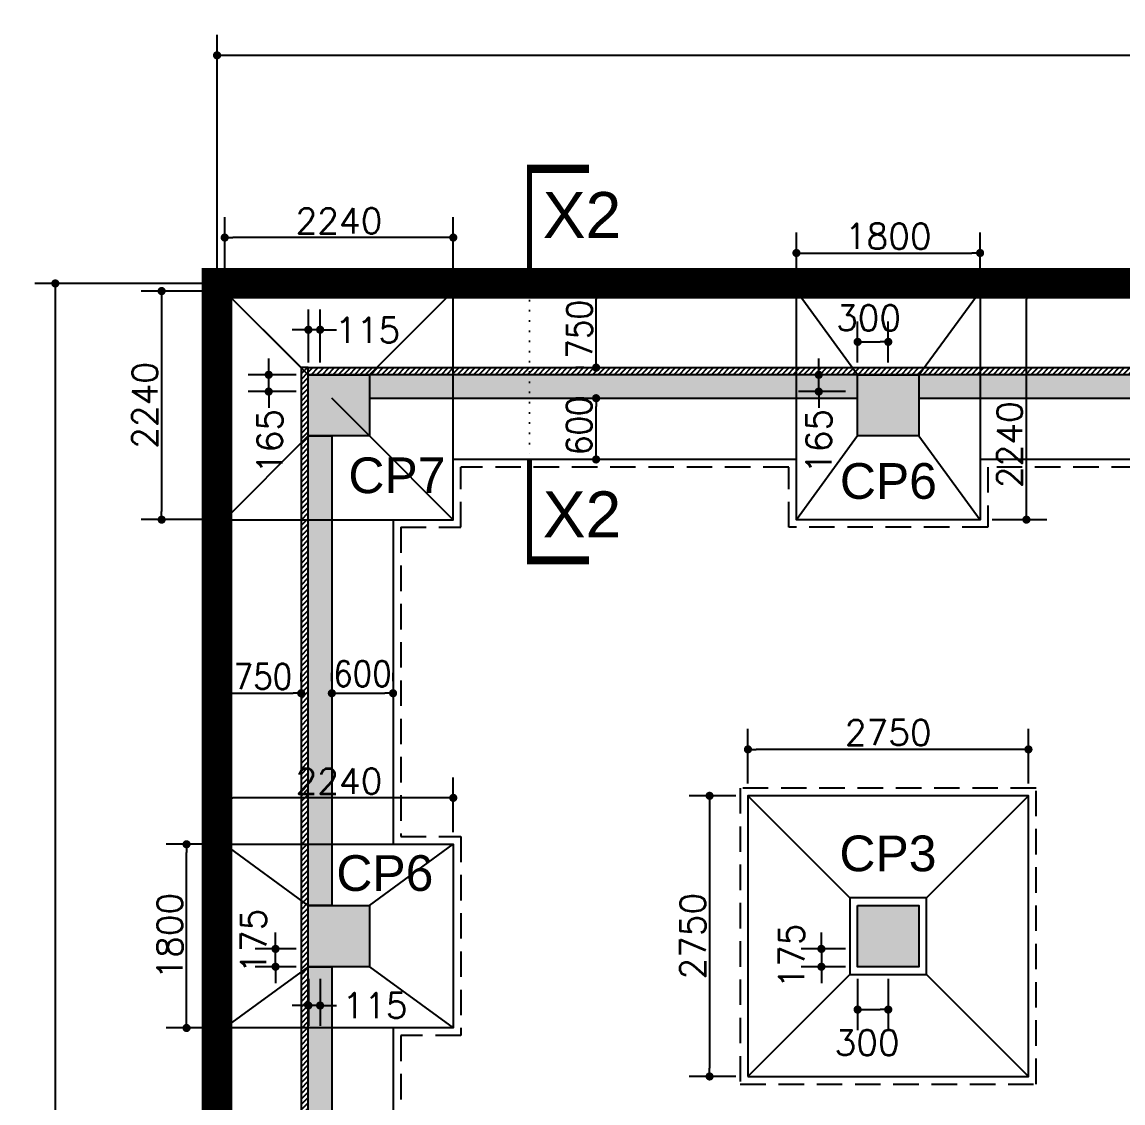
# Model space of a CAD drawing. Extents: x -200722 to 834823, y -494970 to 88783.
# Drawn here: x 452910 to 463699, y 44069 to 54661 of the extents above; entities that cross this region are included whole.
import ezdxf
from ezdxf.enums import TextEntityAlignment as Align

# ---------------------------------------------------------------- set-up
doc = ezdxf.new("R2010")
doc.units = 0
doc.header["$LTSCALE"] = 100
doc.header["$MEASUREMENT"] = 0
doc.header["$PDMODE"] = 34
doc.linetypes.add('DOT', pattern=[0.25, 0, -0.25])
doc.linetypes.add('HIDDEN', pattern=[0.375, 0.25, -0.125])
doc.layers.get('0').update_dxf_attribs({"linetype": 'CONTINUOUS'})
doc.layers.get('DEFPOINTS').update_dxf_attribs({"linetype": 'CONTINUOUS'})
for name, color, linetype in [('BEAM', 4, 'CONTINUOUS'), ('COL', 150, 'CONTINUOUS'), ('DIM', 3, 'CONTINUOUS'), ('F_EXEC', 3, 'HIDDEN'), ('F_FTG1', 11, 'CONTINUOUS'), ('RCCWALL', 6, 'CONTINUOUS'), ('TEXT', 2, 'CONTINUOUS')]:
    doc.layers.add(name, color=color, linetype=linetype)
doc.layers.add('HATCH', color=252, linetype='CONTINUOUS', lineweight=30)
doc.styles.add('AR', font='arial.ttf')
doc.styles.add('ROMANS', font='romans.shx')
doc.styles.get("Standard").update_dxf_attribs({"font": 'simplex.shx'})
doc.styles.add('TIMES-N', font='arial.ttf')
doc.dimstyles.new('STANDARD$0', dxfattribs={"dimtxt": 2.5, "dimasz": 2.5, "dimexe": 2, "dimexo": 0.7, "dimgap": 0.9, "dimtad": 1, "dimdec": 0, "dimdsep": 46, "dimtxsty": 'ROMANS', "dimcen": 0.09, "dimclrd": 4, "dimclre": 4, "dimclrt": 3, "dimadec": 0, "dimazin": 0, "dimtfac": 1, "dimtdec": 0, "dimtmove": 0, "dimatfit": 3, "dimfxl": 1, "dimtolj": 1, "dimtzin": 0, "dimarcsym": 0})
pattern_1 = [(45, (191292.92, 0), (-26.5165043, 26.5165043), [])]

# ---------------------------------------------------------------- blocks, each defined once
blk = doc.blocks.new('DOT')
at = {"color": 0, "linetype": 'ByBlock'}
blk.add_line((-0.5, 0), (-1, 0), dxfattribs=at)
at = {"color": 0, "linetype": 'ByBlock', "const_width": 0.5}
blk.add_lwpolyline([(-0.25, 0, 1), (0.25, 0, 1)], format="xyb", close=True, dxfattribs=at)
blk = doc.blocks.new('*D2740')
at = {"layer": 'BEAM', "color": 0, "lineweight": -2, "transparency": 16777216}
for p, q in [((454896, 48204), (454896, 48284)), ((455646, 48204), (455646, 48284)), ((454976, 48084), (455566, 48084))]:
    blk.add_line(p, q, dxfattribs=at)
at = {"layer": 'DEFPOINTS', "color": 0, "lineweight": -3, "ltscale": 0.4, "transparency": 16777216}
for p in [(454896, 48084), (455646, 48084), (455646, 48084)]:
    blk.add_point(p, dxfattribs=at)
at = {"layer": 'BEAM', "color": 0, "lineweight": -2, "ltscale": 0.4, "transparency": 16777216, "xscale": 80, "yscale": 80, "zscale": 80, "rotation": 180}
blk.add_blockref('DOT', (454896, 48084), dxfattribs=at)
at = {"layer": 'BEAM', "color": 0, "lineweight": -2, "ltscale": 0.4, "transparency": 16777216, "xscale": 80, "yscale": 80, "zscale": 80}
blk.add_blockref('DOT', (455646, 48084), dxfattribs=at)
at = {"layer": 'BEAM', "color": 0, "ltscale": 0.4, "transparency": 16777216, "insert": (455271, 48248), "char_height": 248, "attachment_point": 5}
blk.add_mtext('\\A1;{\\W0.9;750}', dxfattribs=at)
blk = doc.blocks.new('_DOT')
at = {"color": 0, "linetype": 'ByBlock'}
blk.add_line((-0.5, 0), (-1, 0), dxfattribs=at)
at = {"color": 0, "linetype": 'ByBlock', "const_width": 0.5}
blk.add_lwpolyline([(-0.25, 0, 1), (0.25, 0, 1)], format="xyb", close=True, dxfattribs=at)
blk = doc.blocks.new('*D2741')
at = {"layer": 'BEAM', "color": 0, "lineweight": -2, "transparency": 16777216}
for p, q in [((455946, 48204), (455946, 48284)), ((456546, 48204), (456546, 48284)), ((456026, 48084), (456466, 48084))]:
    blk.add_line(p, q, dxfattribs=at)
at = {"layer": 'DEFPOINTS', "color": 0, "lineweight": -3, "ltscale": 0.4, "transparency": 16777216}
for p in [(455946, 48084), (456546, 48084), (456546, 48084)]:
    blk.add_point(p, dxfattribs=at)
at = {"layer": 'BEAM', "color": 0, "lineweight": -2, "ltscale": 0.4, "transparency": 16777216, "xscale": 80, "yscale": 80, "zscale": 80, "rotation": 180}
blk.add_blockref('DOT', (455946, 48084), dxfattribs=at)
at = {"layer": 'BEAM', "color": 0, "lineweight": -2, "ltscale": 0.4, "transparency": 16777216, "xscale": 80, "yscale": 80, "zscale": 80}
blk.add_blockref('DOT', (456546, 48084), dxfattribs=at)
at = {"layer": 'BEAM', "color": 0, "ltscale": 0.4, "transparency": 16777216, "insert": (456246, 48275), "char_height": 248, "attachment_point": 5}
blk.add_mtext('\\A1;{\\W0.9;600}', dxfattribs=at)
blk = doc.blocks.new('*D2748')
at = {"layer": 'BEAM', "color": 0, "lineweight": -2, "transparency": 16777216}
for p, q in [((458416, 50975), (458336, 50975)), ((458536, 50455), (458536, 50895)), ((458416, 50375), (458336, 50375))]:
    blk.add_line(p, q, dxfattribs=at)
at = {"layer": 'DEFPOINTS', "color": 0, "lineweight": -3, "ltscale": 0.4, "transparency": 16777216}
for p in [(458536, 50975), (458536, 50975), (458536, 50375)]:
    blk.add_point(p, dxfattribs=at)
at = {"layer": 'BEAM', "color": 0, "lineweight": -2, "ltscale": 0.4, "transparency": 16777216, "xscale": 80, "yscale": 80, "zscale": 80}
for p, rotation in [((458536, 50975), 90), ((458536, 50375), 270)]:
    blk.add_blockref('DOT', p, dxfattribs=dict(at, rotation=rotation))
at = {"layer": 'BEAM', "color": 0, "ltscale": 0.4, "transparency": 16777216, "insert": (458369, 50705), "char_height": 248, "attachment_point": 5, "rotation": 90}
blk.add_mtext('\\A1;{\\W0.9;600}', dxfattribs=at)
blk = doc.blocks.new('*D2749')
at = {"layer": 'BEAM', "color": 0, "lineweight": -2, "transparency": 16777216}
for p, q in [((458416, 52025), (458336, 52025)), ((458536, 51355), (458536, 51945)), ((458416, 51275), (458336, 51275))]:
    blk.add_line(p, q, dxfattribs=at)
at = {"layer": 'DEFPOINTS', "color": 0, "lineweight": -3, "ltscale": 0.4, "transparency": 16777216}
for p in [(458536, 52025), (458536, 52025), (458536, 51275)]:
    blk.add_point(p, dxfattribs=at)
at = {"layer": 'BEAM', "color": 0, "lineweight": -2, "ltscale": 0.4, "transparency": 16777216, "xscale": 80, "yscale": 80, "zscale": 80}
for p, rotation in [((458536, 52025), 90), ((458536, 51275), 270)]:
    blk.add_blockref('DOT', p, dxfattribs=dict(at, rotation=rotation))
at = {"layer": 'BEAM', "color": 0, "ltscale": 0.4, "transparency": 16777216, "insert": (458372, 51650), "char_height": 248, "attachment_point": 5, "rotation": 90}
blk.add_mtext('\\A1;{\\W0.9;750}', dxfattribs=at)
blk = doc.blocks.new('*D2891')
at = {"layer": 'BEAM', "color": 0, "lineweight": -2, "transparency": 16777216}
for p, q in [((460718, 51284), (460718, 51364)), ((460979, 51204), (460518, 51204)), ((460718, 51040), (460718, 51204)), ((460979, 51040), (460518, 51040)), ((460718, 50960), (460718, 50880))]:
    blk.add_line(p, q, dxfattribs=at)
at = {"layer": 'DEFPOINTS', "color": 0, "lineweight": -3, "ltscale": 0.4, "transparency": 16777216}
for p in [(460718, 51204), (461099, 51204), (461099, 51040)]:
    blk.add_point(p, dxfattribs=at)
at = {"layer": 'BEAM', "color": 0, "lineweight": -2, "ltscale": 0.4, "transparency": 16777216, "xscale": 80, "yscale": 80, "zscale": 80}
for p, rotation in [((460718, 51204), 270), ((460718, 51040), 90)]:
    blk.add_blockref('DOT', p, dxfattribs=dict(at, rotation=rotation))
at = {"layer": 'BEAM', "color": 0, "ltscale": 0.4, "transparency": 16777216, "insert": (460718, 50552), "char_height": 248, "attachment_point": 5, "rotation": 90}
blk.add_mtext('\\A1;165', dxfattribs=at)
blk = doc.blocks.new('*D2892')
at = {"layer": 'BEAM', "color": 0, "lineweight": -2, "transparency": 16777216}
for p, q in [((461099, 51325), (461099, 51727)), ((461399, 51325), (461399, 51727)), ((461179, 51527), (461319, 51527))]:
    blk.add_line(p, q, dxfattribs=at)
at = {"layer": 'DEFPOINTS', "color": 0, "lineweight": -3, "ltscale": 0.4, "transparency": 16777216}
for p in [(461399, 51527), (461099, 51205), (461399, 51205)]:
    blk.add_point(p, dxfattribs=at)
at = {"layer": 'BEAM', "color": 0, "lineweight": -2, "ltscale": 0.4, "transparency": 16777216, "xscale": 80, "yscale": 80, "zscale": 80, "rotation": 180}
blk.add_blockref('DOT', (461099, 51527), dxfattribs=at)
at = {"layer": 'BEAM', "color": 0, "lineweight": -2, "ltscale": 0.4, "transparency": 16777216, "xscale": 80, "yscale": 80, "zscale": 80}
blk.add_blockref('DOT', (461399, 51527), dxfattribs=at)
at = {"layer": 'BEAM', "color": 0, "ltscale": 0.4, "transparency": 16777216, "insert": (461206, 51762), "char_height": 248, "attachment_point": 5}
blk.add_mtext('\\A1;300', dxfattribs=at)
blk = doc.blocks.new('*D2893')
at = {"layer": 'BEAM', "color": 0, "lineweight": -2, "transparency": 16777216}
for p, q in [((462419, 52025), (462953, 52025)), ((462753, 49865), (462753, 51945)), ((462419, 49785), (462953, 49785))]:
    blk.add_line(p, q, dxfattribs=at)
at = {"layer": 'DEFPOINTS', "color": 0, "lineweight": -3, "ltscale": 0.4, "transparency": 16777216}
for p in [(462299, 52025), (462753, 52025), (462299, 49785)]:
    blk.add_point(p, dxfattribs=at)
at = {"layer": 'BEAM', "color": 0, "lineweight": -2, "ltscale": 0.4, "transparency": 16777216, "xscale": 80, "yscale": 80, "zscale": 80}
for p, rotation in [((462753, 52025), 90), ((462753, 49785), 270)]:
    blk.add_blockref('DOT', p, dxfattribs=dict(at, rotation=rotation))
at = {"layer": 'BEAM', "color": 0, "ltscale": 0.4, "transparency": 16777216, "insert": (462589, 50520), "char_height": 248, "attachment_point": 5, "rotation": 90}
blk.add_mtext('\\A1;2240', dxfattribs=at)
blk = doc.blocks.new('*D2894')
at = {"layer": 'BEAM', "color": 0, "lineweight": -2, "transparency": 16777216}
for p, q in [((460499, 52145), (460499, 52598)), ((462299, 52145), (462299, 52598)), ((460579, 52398), (462219, 52398))]:
    blk.add_line(p, q, dxfattribs=at)
at = {"layer": 'DEFPOINTS', "color": 0, "lineweight": -3, "ltscale": 0.4, "transparency": 16777216}
for p in [(462299, 52398), (460499, 52025), (462299, 52025)]:
    blk.add_point(p, dxfattribs=at)
at = {"layer": 'BEAM', "color": 0, "lineweight": -2, "ltscale": 0.4, "transparency": 16777216, "xscale": 80, "yscale": 80, "zscale": 80, "rotation": 180}
blk.add_blockref('DOT', (460499, 52398), dxfattribs=at)
at = {"layer": 'BEAM', "color": 0, "lineweight": -2, "ltscale": 0.4, "transparency": 16777216, "xscale": 80, "yscale": 80, "zscale": 80}
blk.add_blockref('DOT', (462299, 52398), dxfattribs=at)
at = {"layer": 'BEAM', "color": 0, "ltscale": 0.4, "transparency": 16777216, "insert": (461399, 52562), "char_height": 248, "attachment_point": 5}
blk.add_mtext('\\A1;1800', dxfattribs=at)
blk = doc.blocks.new('*D2897')
at = {"layer": 'BEAM', "color": 0, "lineweight": -2, "transparency": 16777216}
for p, q in [((455716, 45285), (455716, 44824)), ((455831, 45284), (455831, 44824)), ((455636, 45024), (455556, 45024)), ((455831, 45024), (455716, 45024)), ((455911, 45024), (455991, 45024))]:
    blk.add_line(p, q, dxfattribs=at)
at = {"layer": 'DEFPOINTS', "color": 0, "lineweight": -3, "ltscale": 0.4, "transparency": 16777216}
for p in [(455716, 45405), (455831, 45404), (455716, 45024)]:
    blk.add_point(p, dxfattribs=at)
at = {"layer": 'BEAM', "color": 0, "lineweight": -2, "ltscale": 0.4, "transparency": 16777216, "xscale": 80, "yscale": 80, "zscale": 80}
blk.add_blockref('DOT', (455716, 45024), dxfattribs=at)
at = {"layer": 'BEAM', "color": 0, "lineweight": -2, "ltscale": 0.4, "transparency": 16777216, "xscale": 80, "yscale": 80, "zscale": 80, "rotation": 180}
blk.add_blockref('DOT', (455831, 45024), dxfattribs=at)
at = {"layer": 'BEAM', "color": 0, "ltscale": 0.4, "transparency": 16777216, "insert": (456369, 45024), "char_height": 248, "attachment_point": 5}
blk.add_mtext('\\A1;115', dxfattribs=at)
blk = doc.blocks.new('*D2898')
at = {"layer": 'BEAM', "color": 0, "lineweight": -2, "transparency": 16777216}
for p, q in [((455394, 45659), (455394, 45739)), ((455595, 45579), (455194, 45579)), ((455394, 45404), (455394, 45579)), ((455595, 45404), (455194, 45404)), ((455394, 45324), (455394, 45244))]:
    blk.add_line(p, q, dxfattribs=at)
at = {"layer": 'DEFPOINTS', "color": 0, "lineweight": -3, "ltscale": 0.4, "transparency": 16777216}
for p in [(455394, 45579), (455715, 45579), (455715, 45404)]:
    blk.add_point(p, dxfattribs=at)
at = {"layer": 'BEAM', "color": 0, "lineweight": -2, "ltscale": 0.4, "transparency": 16777216, "xscale": 80, "yscale": 80, "zscale": 80}
for p, rotation in [((455394, 45579), 270), ((455394, 45404), 90)]:
    blk.add_blockref('DOT', p, dxfattribs=dict(at, rotation=rotation))
at = {"layer": 'BEAM', "color": 0, "ltscale": 0.4, "transparency": 16777216, "insert": (455178, 45655), "char_height": 248, "attachment_point": 5, "rotation": 90}
blk.add_mtext('\\A1;175', dxfattribs=at)
blk = doc.blocks.new('*D2899')
at = {"layer": 'BEAM', "color": 0, "lineweight": -2, "transparency": 16777216}
for p, q in [((454896, 46724), (454896, 47259)), ((457136, 46724), (457136, 47259)), ((457056, 47059), (454976, 47059))]:
    blk.add_line(p, q, dxfattribs=at)
at = {"layer": 'DEFPOINTS', "color": 0, "lineweight": -3, "ltscale": 0.4, "transparency": 16777216}
for p in [(454896, 47059), (454896, 46604), (457136, 46604)]:
    blk.add_point(p, dxfattribs=at)
at = {"layer": 'BEAM', "color": 0, "lineweight": -2, "ltscale": 0.4, "transparency": 16777216, "xscale": 80, "yscale": 80, "zscale": 80, "rotation": 180}
blk.add_blockref('DOT', (454896, 47059), dxfattribs=at)
at = {"layer": 'BEAM', "color": 0, "lineweight": -2, "ltscale": 0.4, "transparency": 16777216, "xscale": 80, "yscale": 80, "zscale": 80}
blk.add_blockref('DOT', (457136, 47059), dxfattribs=at)
at = {"layer": 'BEAM', "color": 0, "ltscale": 0.4, "transparency": 16777216, "insert": (456016, 47223), "char_height": 248, "attachment_point": 5}
blk.add_mtext('\\A1;2240', dxfattribs=at)
blk = doc.blocks.new('*D2900')
at = {"layer": 'BEAM', "color": 0, "lineweight": -2, "transparency": 16777216}
for p, q in [((454776, 46604), (454322, 46604)), ((454522, 44884), (454522, 46524)), ((454776, 44804), (454322, 44804))]:
    blk.add_line(p, q, dxfattribs=at)
at = {"layer": 'DEFPOINTS', "color": 0, "lineweight": -3, "ltscale": 0.4, "transparency": 16777216}
for p in [(454522, 46604), (454896, 46604), (454896, 44804)]:
    blk.add_point(p, dxfattribs=at)
at = {"layer": 'BEAM', "color": 0, "lineweight": -2, "ltscale": 0.4, "transparency": 16777216, "xscale": 80, "yscale": 80, "zscale": 80}
for p, rotation in [((454522, 46604), 90), ((454522, 44804), 270)]:
    blk.add_blockref('DOT', p, dxfattribs=dict(at, rotation=rotation))
at = {"layer": 'BEAM', "color": 0, "ltscale": 0.4, "transparency": 16777216, "insert": (454358, 45704), "char_height": 248, "attachment_point": 5, "rotation": 90}
blk.add_mtext('\\A1;1800', dxfattribs=at)
blk = doc.blocks.new('*D2901')
at = {"layer": 'BEAM', "color": 0, "lineweight": -2, "transparency": 16777216}
for p, q in [((455716, 51325), (455716, 51846)), ((455831, 51325), (455831, 51846)), ((455636, 51646), (455556, 51646)), ((455831, 51646), (455716, 51646)), ((455911, 51646), (455991, 51646))]:
    blk.add_line(p, q, dxfattribs=at)
at = {"layer": 'DEFPOINTS', "color": 0, "lineweight": -3, "ltscale": 0.4, "transparency": 16777216}
for p in [(455716, 51646), (455716, 51205), (455831, 51205)]:
    blk.add_point(p, dxfattribs=at)
at = {"layer": 'BEAM', "color": 0, "lineweight": -2, "ltscale": 0.4, "transparency": 16777216, "xscale": 80, "yscale": 80, "zscale": 80}
blk.add_blockref('DOT', (455716, 51646), dxfattribs=at)
at = {"layer": 'BEAM', "color": 0, "lineweight": -2, "ltscale": 0.4, "transparency": 16777216, "xscale": 80, "yscale": 80, "zscale": 80, "rotation": 180}
blk.add_blockref('DOT', (455831, 51646), dxfattribs=at)
at = {"layer": 'BEAM', "color": 0, "ltscale": 0.4, "transparency": 16777216, "insert": (456297, 51642), "char_height": 248, "attachment_point": 5}
blk.add_mtext('\\A1;115', dxfattribs=at)
blk = doc.blocks.new('*D2902')
at = {"layer": 'BEAM', "color": 0, "lineweight": -2, "transparency": 16777216}
for p, q in [((455327, 51285), (455327, 51365)), ((455596, 51205), (455127, 51205)), ((455327, 51040), (455327, 51205)), ((455596, 51040), (455127, 51040)), ((455327, 50960), (455327, 50880))]:
    blk.add_line(p, q, dxfattribs=at)
at = {"layer": 'DEFPOINTS', "color": 0, "lineweight": -3, "ltscale": 0.4, "transparency": 16777216}
for p in [(455327, 51205), (455716, 51205), (455716, 51040)]:
    blk.add_point(p, dxfattribs=at)
at = {"layer": 'BEAM', "color": 0, "lineweight": -2, "ltscale": 0.4, "transparency": 16777216, "xscale": 80, "yscale": 80, "zscale": 80}
for p, rotation in [((455327, 51205), 270), ((455327, 51040), 90)]:
    blk.add_blockref('DOT', p, dxfattribs=dict(at, rotation=rotation))
at = {"layer": 'BEAM', "color": 0, "ltscale": 0.4, "transparency": 16777216, "insert": (455338, 50551), "char_height": 248, "attachment_point": 5, "rotation": 90}
blk.add_mtext('\\A1;165', dxfattribs=at)
blk = doc.blocks.new('*D2903')
at = {"layer": 'BEAM', "color": 0, "lineweight": -2, "transparency": 16777216}
for p, q in [((454896, 52145), (454896, 52749)), ((457136, 52145), (457136, 52749)), ((457056, 52549), (454976, 52549))]:
    blk.add_line(p, q, dxfattribs=at)
at = {"layer": 'DEFPOINTS', "color": 0, "lineweight": -3, "ltscale": 0.4, "transparency": 16777216}
for p in [(454896, 52549), (454896, 52025), (457136, 52025)]:
    blk.add_point(p, dxfattribs=at)
at = {"layer": 'BEAM', "color": 0, "lineweight": -2, "ltscale": 0.4, "transparency": 16777216, "xscale": 80, "yscale": 80, "zscale": 80, "rotation": 180}
blk.add_blockref('DOT', (454896, 52549), dxfattribs=at)
at = {"layer": 'BEAM', "color": 0, "lineweight": -2, "ltscale": 0.4, "transparency": 16777216, "xscale": 80, "yscale": 80, "zscale": 80}
blk.add_blockref('DOT', (457136, 52549), dxfattribs=at)
at = {"layer": 'BEAM', "color": 0, "ltscale": 0.4, "transparency": 16777216, "insert": (456016, 52713), "char_height": 248, "attachment_point": 5}
blk.add_mtext('\\A1;2240', dxfattribs=at)
blk = doc.blocks.new('*D2904')
at = {"layer": 'BEAM', "color": 0, "lineweight": -2, "transparency": 16777216}
for p, q in [((454776, 52025), (454078, 52025)), ((454278, 51945), (454278, 49865)), ((454776, 49785), (454078, 49785))]:
    blk.add_line(p, q, dxfattribs=at)
at = {"layer": 'DEFPOINTS', "color": 0, "lineweight": -3, "ltscale": 0.4, "transparency": 16777216}
for p in [(454896, 52025), (454278, 49785), (454896, 49785)]:
    blk.add_point(p, dxfattribs=at)
at = {"layer": 'BEAM', "color": 0, "lineweight": -2, "ltscale": 0.4, "transparency": 16777216, "xscale": 80, "yscale": 80, "zscale": 80}
for p, rotation in [((454278, 52025), 90), ((454278, 49785), 270)]:
    blk.add_blockref('DOT', p, dxfattribs=dict(at, rotation=rotation))
at = {"layer": 'BEAM', "color": 0, "ltscale": 0.4, "transparency": 16777216, "insert": (454114, 50905), "char_height": 248, "attachment_point": 5, "rotation": 90}
blk.add_mtext('\\A1;2240', dxfattribs=at)
blk = doc.blocks.new('*D2905')
at = {"layer": 'BEAM', "color": 0, "lineweight": -2, "transparency": 16777216}
for p, q in [((460024, 47199), (460024, 47734)), ((462773, 47199), (462773, 47734)), ((462693, 47534), (460104, 47534))]:
    blk.add_line(p, q, dxfattribs=at)
at = {"layer": 'DEFPOINTS', "color": 0, "lineweight": -3, "ltscale": 0.4, "transparency": 16777216}
for p in [(460024, 47534), (460024, 47079), (462773, 47079)]:
    blk.add_point(p, dxfattribs=at)
at = {"layer": 'BEAM', "color": 0, "lineweight": -2, "ltscale": 0.4, "transparency": 16777216, "xscale": 80, "yscale": 80, "zscale": 80, "rotation": 180}
blk.add_blockref('DOT', (460024, 47534), dxfattribs=at)
at = {"layer": 'BEAM', "color": 0, "lineweight": -2, "ltscale": 0.4, "transparency": 16777216, "xscale": 80, "yscale": 80, "zscale": 80}
blk.add_blockref('DOT', (462773, 47534), dxfattribs=at)
at = {"layer": 'BEAM', "color": 0, "ltscale": 0.4, "transparency": 16777216, "insert": (461399, 47698), "char_height": 248, "attachment_point": 5}
blk.add_mtext('\\A1;2750', dxfattribs=at)
blk = doc.blocks.new('*D2906')
at = {"layer": 'BEAM', "color": 0, "lineweight": -2, "transparency": 16777216}
for p, q in [((459904, 47079), (459448, 47079)), ((459648, 46999), (459648, 44409)), ((459904, 44329), (459448, 44329))]:
    blk.add_line(p, q, dxfattribs=at)
at = {"layer": 'DEFPOINTS', "color": 0, "lineweight": -3, "ltscale": 0.4, "transparency": 16777216}
for p in [(460024, 47079), (459648, 44329), (460024, 44329)]:
    blk.add_point(p, dxfattribs=at)
at = {"layer": 'BEAM', "color": 0, "lineweight": -2, "ltscale": 0.4, "transparency": 16777216, "xscale": 80, "yscale": 80, "zscale": 80}
for p, rotation in [((459648, 47079), 90), ((459648, 44329), 270)]:
    blk.add_blockref('DOT', p, dxfattribs=dict(at, rotation=rotation))
at = {"layer": 'BEAM', "color": 0, "ltscale": 0.4, "transparency": 16777216, "insert": (459484, 45704), "char_height": 248, "attachment_point": 5, "rotation": 90}
blk.add_mtext('\\A1;2750', dxfattribs=at)
blk = doc.blocks.new('*D2907')
at = {"layer": 'BEAM', "color": 0, "lineweight": -2, "transparency": 16777216}
for p, q in [((460744, 45659), (460744, 45739)), ((460979, 45579), (460544, 45579)), ((460744, 45579), (460744, 45404)), ((460979, 45404), (460544, 45404)), ((460744, 45324), (460744, 45244))]:
    blk.add_line(p, q, dxfattribs=at)
at = {"layer": 'DEFPOINTS', "color": 0, "lineweight": -3, "ltscale": 0.4, "transparency": 16777216}
for p in [(461099, 45579), (460744, 45404), (461099, 45404)]:
    blk.add_point(p, dxfattribs=at)
at = {"layer": 'BEAM', "color": 0, "lineweight": -2, "ltscale": 0.4, "transparency": 16777216, "xscale": 80, "yscale": 80, "zscale": 80}
for p, rotation in [((460744, 45579), 270), ((460744, 45404), 90)]:
    blk.add_blockref('DOT', p, dxfattribs=dict(at, rotation=rotation))
at = {"layer": 'BEAM', "color": 0, "ltscale": 0.4, "transparency": 16777216, "insert": (460450, 45509), "char_height": 248, "attachment_point": 5, "rotation": 90}
blk.add_mtext('\\A1;175', dxfattribs=at)
blk = doc.blocks.new('*D2908')
at = {"layer": 'BEAM', "color": 0, "lineweight": -2, "transparency": 16777216}
for p, q in [((461099, 45284), (461099, 44784)), ((461399, 45284), (461399, 44784)), ((461179, 44984), (461319, 44984))]:
    blk.add_line(p, q, dxfattribs=at)
at = {"layer": 'DEFPOINTS', "color": 0, "lineweight": -3, "ltscale": 0.4, "transparency": 16777216}
for p in [(461099, 45404), (461399, 45404), (461399, 44984)]:
    blk.add_point(p, dxfattribs=at)
at = {"layer": 'BEAM', "color": 0, "lineweight": -2, "ltscale": 0.4, "transparency": 16777216, "xscale": 80, "yscale": 80, "zscale": 80, "rotation": 180}
blk.add_blockref('DOT', (461099, 44984), dxfattribs=at)
at = {"layer": 'BEAM', "color": 0, "lineweight": -2, "ltscale": 0.4, "transparency": 16777216, "xscale": 80, "yscale": 80, "zscale": 80}
blk.add_blockref('DOT', (461399, 44984), dxfattribs=at)
at = {"layer": 'BEAM', "color": 0, "ltscale": 0.4, "transparency": 16777216, "insert": (461192, 44660), "char_height": 248, "attachment_point": 5}
blk.add_mtext('\\A1;300', dxfattribs=at)
blk = doc.blocks.new('*D2917')
at = {"layer": 'BEAM', "color": 0, "lineweight": -2, "transparency": 16777216}
for p, q in [((454987, 52100), (453036, 52100)), ((453236, 52020), (453236, 24224)), ((455284, 24144), (453036, 24144))]:
    blk.add_line(p, q, dxfattribs=at)
at = {"layer": 'DEFPOINTS', "color": 0, "lineweight": -3, "ltscale": 0.4, "transparency": 16777216}
for p in [(455107, 52100), (453236, 24144), (455404, 24144)]:
    blk.add_point(p, dxfattribs=at)
at = {"layer": 'BEAM', "color": 0, "lineweight": -2, "ltscale": 0.4, "transparency": 16777216, "xscale": 80, "yscale": 80, "zscale": 80}
for p, rotation in [((453236, 52100), 90), ((453236, 24144), 270)]:
    blk.add_blockref('DOT', p, dxfattribs=dict(at, rotation=rotation))
at = {"layer": 'BEAM', "color": 0, "ltscale": 0.4, "transparency": 16777216, "insert": (453072, 38122), "char_height": 248, "attachment_point": 5, "rotation": 90}
blk.add_mtext('\\A1;27956', dxfattribs=at)
blk = doc.blocks.new('*D2918')
at = {"layer": 'BEAM', "color": 0, "lineweight": -2, "transparency": 16777216}
for p, q in [((454821, 52220), (454821, 54535)), ((518280, 52220), (518280, 54535)), ((454901, 54335), (518200, 54335))]:
    blk.add_line(p, q, dxfattribs=at)
at = {"layer": 'DEFPOINTS', "color": 0, "lineweight": -3, "ltscale": 0.4, "transparency": 16777216}
for p in [(518280, 54335), (454821, 52100), (518280, 52100)]:
    blk.add_point(p, dxfattribs=at)
at = {"layer": 'BEAM', "color": 0, "lineweight": -2, "ltscale": 0.4, "transparency": 16777216, "xscale": 80, "yscale": 80, "zscale": 80, "rotation": 180}
blk.add_blockref('DOT', (454821, 54335), dxfattribs=at)
at = {"layer": 'BEAM', "color": 0, "lineweight": -2, "ltscale": 0.4, "transparency": 16777216, "xscale": 80, "yscale": 80, "zscale": 80}
blk.add_blockref('DOT', (518280, 54335), dxfattribs=at)
at = {"layer": 'BEAM', "color": 0, "ltscale": 0.4, "transparency": 16777216, "insert": (486550, 54499), "char_height": 248, "attachment_point": 5}
blk.add_mtext('\\A1;63459', dxfattribs=at)

msp = doc.modelspace()

# ---------------------------------------------------------------- hatches: boundary and pattern name
at = {"layer": 'DIM', "ltscale": 0.4}
h = msp.add_hatch(dxfattribs=at)
h.set_pattern_fill('ANSI31', color=256, scale=300, style=0)
h.set_pattern_definition(pattern_1)
h.paths.add_polyline_path([(455715.5, 51274.9), (455645.5, 51274.9), (455645.5, 25039.4), (455715.5, 25039.4)])
h = msp.add_hatch(dxfattribs=at)
h.set_pattern_fill('ANSI31', color=256, scale=300, style=0)
h.set_pattern_definition(pattern_1)
h.paths.add_polyline_path([(455715.5, 51274.9), (517034.5, 51274.9), (517034.5, 51204.9), (455715.5, 51204.9)])
at = {"layer": 'HATCH', "ltscale": 0.4}
for points in [[(455715.5, 51204.9), (456315.5, 51204.9), (456315.5, 50604.9), (455715.5, 50604.9)], [(461098.5, 51204.9), (461698.5, 51204.9), (461698.5, 50604.9), (461098.5, 50604.9)], [(455715.5, 46004.4), (456315.5, 46004.4), (456315.5, 45404.4), (455715.5, 45404.4)], [(461098.5, 46004.4), (461698.5, 46004.4), (461698.5, 45404.4), (461098.5, 45404.4)]]:
    msp.add_hatch(color=256, dxfattribs=at).paths.add_polyline_path(points)
at = {"layer": 'HATCH', "lineweight": -3, "ltscale": 0.4}
for points in [[(461098.5, 51204.9), (456315.5, 51204.9), (456315.5, 50974.9), (461098.5, 50974.9)], [(467886.5, 51205), (461698.5, 51205), (461698.5, 50974.9), (467886.5, 50974.9)], [(455715.5, 50604.9), (455945.5, 50604.9), (455945.5, 46004.4), (455715.5, 46004.4)], [(455715.5, 45404.4), (455945.5, 45404.4), (455945.5, 38639.4), (455715.5, 38639.4)]]:
    msp.add_hatch(color=256, dxfattribs=at).paths.add_polyline_path(points)

# ---------------------------------------------------------------- linework, layer by layer
at = {"color": 1, "linetype": 'DOT', "ltscale": 4}
msp.add_line((457883, 52234.2, 7446.6), (457883, 50375.6, 7446.6), dxfattribs=at)
at = {"color": 1, "lineweight": -3, "ltscale": 0.4}
msp.add_line((454820.5, 52099.9, 7446.6), (518279.5, 52099.9, 7446.6), dxfattribs=at)
at = {"color": 5, "lineweight": -3, "ltscale": 0.4, "const_width": 300, "elevation": 7446.6}
msp.add_lwpolyline([(454820.5, 52099.9), (518279.5, 52099.9), (518279.5, 24144.4), (454820.5, 24143.9), (454820.5, 52099.9)], dxfattribs=at)
at = {"layer": 'COL', "ltscale": 500}
for points in [[(455715.5, 51204.9), (456315.5, 51204.9), (456315.5, 50604.9), (455715.5, 50604.9), (455715.5, 51204.9)], [(461098.5, 51204.9), (461698.5, 51204.9), (461698.5, 50604.9), (461098.5, 50604.9), (461098.5, 51204.9)], [(455715.5, 46004.4), (456315.5, 46004.4), (456315.5, 45404.4), (455715.5, 45404.4), (455715.5, 46004.4)], [(461098.5, 46004.4), (461698.5, 46004.4), (461698.5, 45404.4), (461098.5, 45404.4), (461098.5, 46004.4)]]:
    msp.add_lwpolyline(points, dxfattribs=at)
at = {"layer": 'DIM', "color": 1, "elevation": 7446.6}
for points in [[(458466.1, 53223.3, 80, 80, 0), (457883, 53223.3, 50, 50, 0), (457883, 52234.2, 50, 50, 0)], [(458466.1, 49386.4, 80, 80, 0), (457883, 49386.4, 50, 50, 0), (457883, 50375.6, 50, 50, 0)]]:
    msp.add_lwpolyline(points, format="xyseb", dxfattribs=at)
at = {"layer": 'F_EXEC', "ltscale": 10}
for p, q in [((454820.5, 25814.4, 7446.6), (454820.5, 52099.9, 7446.6)), ((454820.5, 52099.9, 7446.6), (517929.5, 52099.9, 7446.6)), ((460423.5, 50299.9, 7446.6), (457210.5, 50299.9, 7446.6)), ((467211.5, 50299.9, 7446.6), (462373.5, 50299.9, 7446.6)), ((456620.5, 49709.9, 7446.6), (456620.5, 46679.4, 7446.6)), ((456620.5, 44729.4, 7446.6), (456620.5, 39314.4, 7446.6))]:
    msp.add_line(p, q, dxfattribs=at)
for points in [[(456620.5, 49709.9), (457210.5, 49709.9), (457210.5, 50299.9)], [(462373.5, 50299.9), (462373.5, 49709.9), (460423.5, 49709.9), (460423.5, 50299.9)], [(456620.5, 46679.4), (457210.5, 46679.4), (457210.5, 44729.4), (456620.5, 44729.4)]]:
    msp.add_lwpolyline(points, dxfattribs=at)
msp.add_lwpolyline([(459948.5, 44254.4), (462848.5, 44254.4), (462848.5, 47154.4), (459948.5, 47154.4)], close=True, dxfattribs=at)
at = {"layer": 'F_FTG1', "ltscale": 0.4}
for p, q in [((454895.5, 26464.4, 7446.6), (454895.5, 52024.9, 7446.6)), ((454895.5, 52024.9, 7446.6), (515684.5, 52024.9, 7446.6)), ((455645.5, 51274.9, 7446.6), (454895.5, 52024.9, 7446.6)), ((455715.5, 51204.9), (454895.5, 52024.9)), ((456315.5, 51204.9), (457135.5, 52024.9)), ((461098.5, 51205, -10343.8), (460498.5, 52024.9)), ((461698.5, 51204.9, -10343.8), (462298.5, 52024.9)), ((456545.5, 50374.9, 7446.6), (455945.5, 50974.9, 7446.6)), ((455715.5, 50604.9), (454895.5, 49784.9)), ((456315.5, 50604.9), (457135.5, 49784.9)), ((461098.5, 50604.9), (460498.5, 49784.9)), ((461698.5, 50604.9), (462298.5, 49784.9)), ((460498.5, 50374.9, 7446.6), (457135.5, 50374.9, 7446.6)), ((467286.5, 50374.9, 7446.6), (462298.5, 50374.9, 7446.6)), ((456545.5, 49784.9, 7446.6), (456545.5, 46604.4, 7446.6)), ((461023.6, 46079.4), (460023.8, 47079.4)), ((461773.5, 46079.4), (462773.3, 47079.4)), ((455715.5, 46004.4, -10343.8), (454895.5, 46604.4)), ((456315.5, 46004.4), (457135.5, 46604.4)), ((455715.4, 45404.4, -10343.8), (454895.5, 44804.4)), ((456315.5, 45404.4), (457135.5, 44804.4)), ((461023.5, 45329.4), (460023.5, 44329.6)), ((461773.5, 45329.4), (462773.5, 44329.6)), ((456545.5, 44804.4, 7446.6), (456545.5, 39239.4, 7446.6))]:
    msp.add_line(p, q, dxfattribs=at)
for points in [[(454895.5, 49784.9), (457135.5, 49784.9), (457135.5, 52024.9), (454895.5, 52024.9)], [(460498.5, 52024.9), (462298.5, 52024.9), (462298.5, 49784.9), (460498.5, 49784.9)], [(460023.5, 44329.4), (462773.5, 44329.4), (462773.5, 47079.4), (460023.5, 47079.4)], [(454895.5, 44804.4), (454895.5, 46604.4), (457135.5, 46604.4), (457135.5, 44804.4)], [(461023.5, 45329.4), (461773.5, 45329.4), (461773.5, 46079.4), (461023.5, 46079.4)]]:
    msp.add_lwpolyline(points, close=True, dxfattribs=at)
at = {"layer": 'RCCWALL', "color": 1, "ltscale": 0.4, "elevation": 7446.6}
for points in [[(455715.5, 51274.9), (455645.5, 51274.9), (455645.5, 25039.4), (455715.5, 25039.4)], [(455715.5, 51274.9), (517034.5, 51274.9), (517034.5, 51204.9), (455715.5, 51204.9)]]:
    msp.add_lwpolyline(points, close=True, dxfattribs=at)
at = {"layer": 'RCCWALL', "color": 42, "ltscale": 0.4}
for points, elevation in [([(461098.5, 51204.9), (456315.5, 51204.9), (456315.5, 50974.9), (461098.5, 50974.9)], 7446.6), ([(467886.5, 51205), (461698.5, 51205), (461698.5, 50974.9), (467886.5, 50974.9)], -2897.2), ([(455715.5, 50604.9), (455945.5, 50604.9), (455945.5, 46004.4), (455715.5, 46004.4)], 7446.6), ([(455715.5, 45404.4), (455945.5, 45404.4), (455945.5, 38639.4), (455715.5, 38639.4)], 7446.6)]:
    msp.add_lwpolyline(points, close=True, dxfattribs=dict(at, elevation=elevation))

# ---------------------------------------------------------------- texts
at = {"layer": 'TEXT', "style": 'TIMES-N'}
for p in [(458013.5, 52770.6, 7446.6), (458013.5, 49837.4, 7446.6)]:
    msp.add_text('X2', height=450, dxfattribs=at).set_placement(p, align=Align.MIDDLE_LEFT)
at = {"layer": 'TEXT', "style": 'AR'}
for s, p in [('CP7', (456108.4, 50044.7, -14893.2)), ('CP6', (460925, 49989.1, -7446.6)), ('CP3', (460920.8, 46339.7, 10343.8)), ('CP6', (455990.1, 46147.1, -7446.6))]:
    msp.add_text(s, height=350, dxfattribs=at).set_placement(p)

# ---------------------------------------------------------------- dimensions: what is measured, and where the dimension line sits
at = {"layer": 'BEAM'}
for base, p1, p2, picture, middle in [((518279.5, 54334.6), (454820.5, 52099.9, 7446.6), (518279.5, 52099.9, 7446.6), '*D2918', (486550, 54498.6)), ((454895.5, 52549.4, -7446.6), (457135.5, 52024.9), (454895.5, 52024.9), '*D2903', (456015.5, 52713.4, -7446.6)), ((462298.5, 52398.1, -7446.6), (460498.5, 52024.9), (462298.5, 52024.9), '*D2894', (461398.5, 52562.1, -7446.6)), ((460023.7594, 47534.0348, -7446.621), (462773.3408, 47079.3818), (460023.7594, 47079.3818), '*D2905', (461398.5501, 47698.0348, -7446.621))]:
    dim = msp.add_linear_dim(base=base, p1=p1, p2=p2, dimstyle='STANDARD$0', override={"dimscale": 8, "dimtxt": 31, "dimasz": 10, "dimexe": 25, "dimexo": 15, "dimgap": 5, "dimzin": 3, "dimtxsty": 'Standard', "dimblk": 'DOT', "dimcen": 3, "dimdle": 1, "dimclrd": 0, "dimclre": 0, "dimclrt": 0, "dimtmove": 2, "dimldrblk": 'DOT', "dimtzin": 3}, dxfattribs=at)
    dim.commit()
    dim.dimension.update_dxf_attribs({"geometry": picture, "text_midpoint": middle})
for base, p1, p2, angle, picture, middle in [((453236.3, 24143.9), (455106.6, 52099.9, 7446.6), (455404.3, 24143.9, 5359.4), 90, '*D2917', (453072.3, 38121.9)), ((454277.9, 49784.9, -7446.6), (454895.5, 52024.9), (454895.5, 49784.9), 90, '*D2904', (454113.9, 50904.9, -7446.6)), ((454895.5, 47058.6, -7446.6), (457135.5, 46604.4), (454895.5, 46604.4), 180, '*D2899', (456015.5, 47222.6, -7446.6)), ((459647.9, 44329.4, -7446.6), (460023.8, 47079.4), (460023.5, 44329.4), 90, '*D2906', (459483.9, 45704.4, -7446.6)), ((454522.3, 46604.4, -7446.6), (454895.5, 44804.4), (454895.5, 46604.4), 90, '*D2900', (454358.3, 45704.4, -7446.6))]:
    dim = msp.add_linear_dim(base=base, p1=p1, p2=p2, angle=angle, dimstyle='STANDARD$0', override={"dimscale": 8, "dimtxt": 31, "dimasz": 10, "dimexe": 25, "dimexo": 15, "dimgap": 5, "dimzin": 3, "dimtxsty": 'Standard', "dimblk": 'DOT', "dimcen": 3, "dimdle": 1, "dimclrd": 0, "dimclre": 0, "dimclrt": 0, "dimtmove": 2, "dimldrblk": 'DOT', "dimtzin": 3}, dxfattribs=at)
    dim.commit()
    dim.dimension.update_dxf_attribs({"geometry": picture, "text_midpoint": middle})
dim = msp.add_linear_dim(base=(458535.6, 52024.9), p1=(458535.6, 51274.9, 7446.6), p2=(458535.6, 52024.9, 7446.6), angle=90, text='{\\W0.9;<>}', dimstyle='STANDARD$0', override={"dimscale": 8, "dimtxt": 31, "dimasz": 10, "dimexe": 25, "dimexo": 15, "dimgap": 5, "dimzin": 3, "dimtxsty": 'Standard', "dimblk": 'DOT', "dimcen": 3, "dimdle": 1, "dimclrd": 0, "dimclre": 0, "dimclrt": 0, "dimtmove": 2, "dimldrblk": 'DOT', "dimtzin": 3}, dxfattribs=at)
dim.commit()
dim.dimension.update_dxf_attribs({"geometry": '*D2749', "text_midpoint": (458371.6, 51649.9)})
for base, p1, p2, angle, picture, middle in [((462752.8, 52024.9, -7446.6), (462298.5, 49784.9), (462298.5, 52024.9), 90, '*D2893', (462588.8, 50519.9, -7446.6)), ((455715.5, 51645.9, -14893.2), (455830.5, 51204.9, -7446.6), (455715.5, 51204.9, -7446.6), 180, '*D2901', (456296.8, 51642.4, -14893.2)), ((455327.1, 51204.9), (455715.5, 51039.9, 7446.6), (455715.5, 51204.9), 90, '*D2902', (455337.7, 50550.9)), ((460717.9, 51204.5, -7446.6), (461098.5, 51039.9, -10343.8), (461099, 51204.5, -10351), 90, '*D2891', (460717.9, 50551.5, -7446.6)), ((455393.8, 45579, -7446.6), (455715.4, 45404.4, -10343.8), (455715.5, 45579, -6658), 90, '*D2898', (455177.7, 45655, -7446.6)), ((460744.1, 45404.4, -3998.7), (461098.5, 45579.4), (461098.5, 45404.4), 90, '*D2907', (460450.4, 45509.2, -3998.7)), ((455715.9656, 45023.7321, -7446.621), (455830.5424, 45404.3818), (455715.9656, 45404.799, -10350.9696), 180, '*D2897', (456368.8911, 45023.7321, -7446.621))]:
    dim = msp.add_linear_dim(base=base, p1=p1, p2=p2, angle=angle, dimstyle='STANDARD$0', override={"dimscale": 8, "dimtxt": 31, "dimasz": 10, "dimexe": 25, "dimexo": 15, "dimgap": 5, "dimzin": 3, "dimtxsty": 'Standard', "dimblk": 'DOT', "dimcen": 3, "dimdle": 1, "dimclrd": 0, "dimclre": 0, "dimclrt": 0, "dimtmove": 2, "dimldrblk": 'DOT', "dimtzin": 3}, dxfattribs=at)
    dim.commit()
    dim.dimension.update_dxf_attribs({"geometry": picture, "text_midpoint": middle, "dimtype": 160})
for base, p1, p2, picture, middle in [((461398.5, 51526.6, -7446.6), (461098.5, 51205, -10343.8), (461398.5, 51205, 0), '*D2892', (461206.1, 51761.9, -7446.6)), ((461398.5, 44984.2, -3998.7), (461098.5, 45404.4), (461398.5, 45404.4, 8994.6), '*D2908', (461192, 44660.5, -3998.7))]:
    dim = msp.add_linear_dim(base=base, p1=p1, p2=p2, dimstyle='STANDARD$0', override={"dimscale": 8, "dimtxt": 31, "dimasz": 10, "dimexe": 25, "dimexo": 15, "dimgap": 5, "dimzin": 3, "dimtxsty": 'Standard', "dimblk": 'DOT', "dimcen": 3, "dimdle": 1, "dimclrd": 0, "dimclre": 0, "dimclrt": 0, "dimtmove": 2, "dimldrblk": 'DOT', "dimtzin": 3}, dxfattribs=at)
    dim.commit()
    dim.dimension.update_dxf_attribs({"geometry": picture, "text_midpoint": middle, "dimtype": 160})
dim = msp.add_linear_dim(base=(458535.6, 50974.9), p1=(458535.6, 50374.9, 7446.6), p2=(458535.6, 50974.9, 7446.6), angle=90, text='{\\W0.9;<>}', dimstyle='STANDARD$0', override={"dimscale": 8, "dimtxt": 31, "dimasz": 10, "dimexe": 25, "dimexo": 15, "dimgap": 5, "dimzin": 3, "dimtxsty": 'Standard', "dimblk": 'DOT', "dimcen": 3, "dimdle": 1, "dimclrd": 0, "dimclre": 0, "dimclrt": 0, "dimtmove": 2, "dimldrblk": 'DOT', "dimtzin": 3}, dxfattribs=at)
dim.commit()
dim.dimension.update_dxf_attribs({"geometry": '*D2748', "text_midpoint": (458369.2, 50704.9), "dimtype": 160})
dim = msp.add_linear_dim(base=(455645.5, 48084), p1=(454895.5, 48084, 7446.6), p2=(455645.5, 48084, 7446.6), text='{\\W0.9;<>}', dimstyle='STANDARD$0', override={"dimscale": 8, "dimtxt": 31, "dimasz": 10, "dimexe": 25, "dimexo": 15, "dimgap": 5, "dimzin": 3, "dimtxsty": 'Standard', "dimblk": 'DOT', "dimcen": 3, "dimdle": 1, "dimclrd": 0, "dimclre": 0, "dimclrt": 0, "dimtmove": 2, "dimldrblk": 'DOT', "dimtzin": 3}, dxfattribs=at)
dim.commit()
dim.dimension.update_dxf_attribs({"geometry": '*D2740', "text_midpoint": (455270.5, 48248)})
dim = msp.add_linear_dim(base=(456545.5, 48084), p1=(455945.5, 48084, 7446.6), p2=(456545.5, 48084, 7446.6), text='{\\W0.9;<>}', dimstyle='STANDARD$0', override={"dimscale": 8, "dimtxt": 31, "dimasz": 10, "dimexe": 25, "dimexo": 15, "dimgap": 5, "dimzin": 3, "dimtxsty": 'Standard', "dimblk": 'DOT', "dimcen": 3, "dimdle": 1, "dimclrd": 0, "dimclre": 0, "dimclrt": 0, "dimtmove": 2, "dimldrblk": 'DOT', "dimtzin": 3}, dxfattribs=at)
dim.commit()
dim.dimension.update_dxf_attribs({"geometry": '*D2741', "text_midpoint": (456245.5, 48274.9), "dimtype": 160})

doc.saveas('drawing.dxf')
